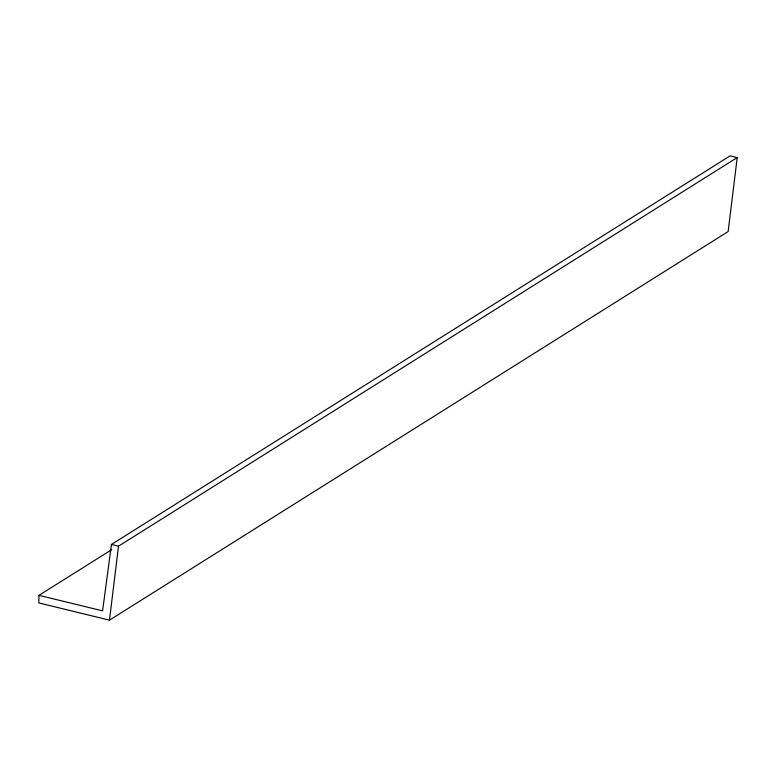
<?xml version="1.0" encoding="UTF-8"?>
<svg xmlns="http://www.w3.org/2000/svg" width="776" height="776" viewBox="0 0 776 776"><rect width="100%" height="100%" fill="white"/><g stroke="black" fill="none" stroke-linecap="round" stroke-linejoin="round"><path stroke-width="1.16" d="M38.994 595.347L38.8 602.913L109.474 620.16L728.15 231.549L737.2 157.567L730.129 155.84L111.453 544.451L102.597 610.857L38.994 595.347L111.841 549.583M109.474 620.16L118.515 546.178L737.2 157.567M111.453 544.451L118.515 546.178"/></g></svg>
